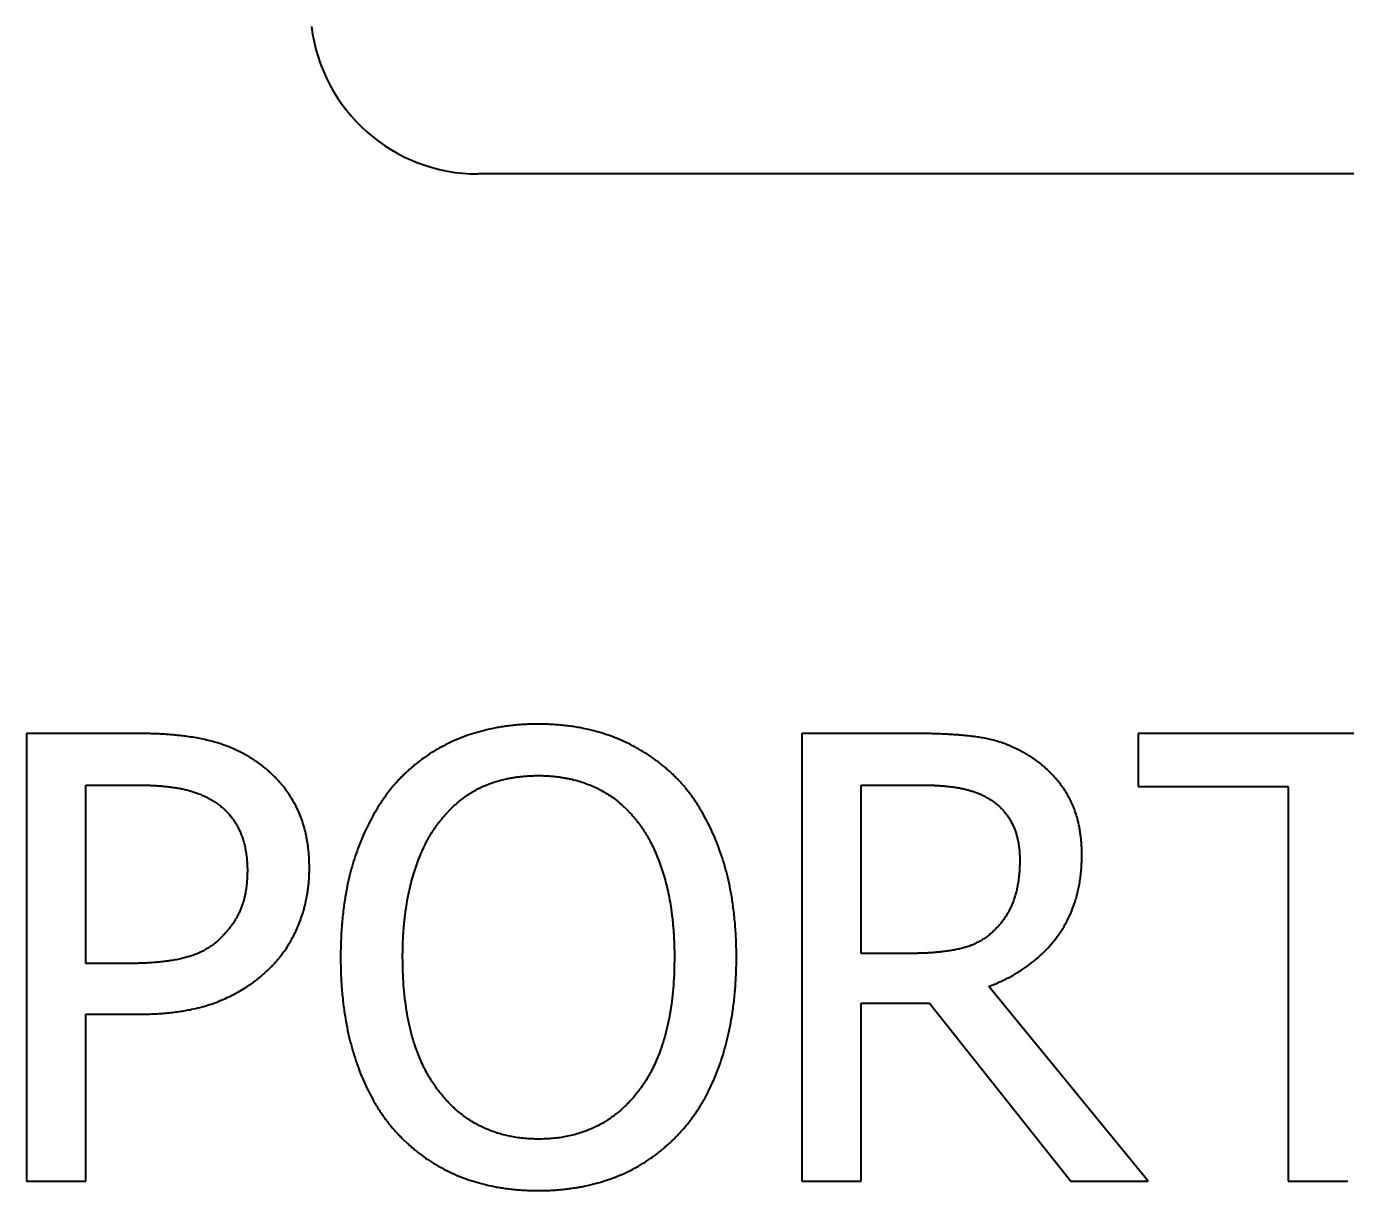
# Model space of a CAD drawing. Header units: millimetres. Extents: x 0 to 1682, y 0 to 1188.
# Drawn here: x 1338.1 to 1349.89, y 376.26 to 386.67 of the extents above; entities that cross this region are included whole.
import ezdxf

# ---------------------------------------------------------------- set-up
doc = ezdxf.new("R2010")
doc.units = ezdxf.units.MM
doc.header["$LTSCALE"] = 2
doc.layers.add('가시적인 것(ISO)', color=3, linetype='Continuous', lineweight=40)

msp = doc.modelspace()

# ---------------------------------------------------------------- linework, layer by layer
at = {"layer": '가시적인 것(ISO)'}
for p, q in [((1355.8774, 385.3492), (1342.1343, 385.3492)), ((1338.0983, 380.3492), (1338.0983, 376.3492)), ((1339.1031, 380.3492), (1338.0983, 380.3492)), ((1345.0253, 380.3492), (1345.0253, 376.3492)), ((1346.0561, 380.3492), (1345.0253, 380.3492)), ((1348.0302, 380.3492), (1348.0302, 379.8759)), ((1351.2457, 380.3492), (1348.0302, 380.3492)), ((1338.6299, 378.2941), (1338.6299, 379.8889)), ((1338.6299, 379.8889), (1339.0707, 379.8889)), ((1345.5569, 378.3848), (1345.5569, 379.8889)), ((1345.5569, 379.8889), (1346.0853, 379.8889)), ((1348.0302, 379.8759), (1349.3722, 379.8759)), ((1349.3722, 379.8759), (1349.3722, 376.3492)), ((1346.0237, 378.3848), (1345.5569, 378.3848)), ((1338.9929, 378.2941), (1338.6299, 378.2941)), ((1348.121, 376.3492), (1346.6979, 378.0898)), ((1345.5569, 377.9407), (1346.1663, 377.9407)), ((1345.5569, 376.3492), (1345.5569, 377.9407)), ((1346.1663, 377.9407), (1347.4305, 376.3492)), ((1338.6299, 377.8403), (1339.0804, 377.8403)), ((1338.6299, 376.3492), (1338.6299, 377.8403)), ((1338.0983, 376.3492), (1338.6299, 376.3492)), ((1345.0253, 376.3492), (1345.5569, 376.3492)), ((1347.4305, 376.3492), (1348.121, 376.3492)), ((1349.3722, 376.3492), (1349.9038, 376.3492))]:
    msp.add_line(p, q, dxfattribs=at)
msp.add_arc((1342.1343, 386.8492), 1.5, 186.94098, 270, dxfattribs=at)
for points in [[(1342.672, 380.4334), (1342.2701, 380.4334), (1341.6185, 380.1579), (1341.3851, 379.8921)], [(1343.9621, 379.8921), (1343.7352, 380.1482), (1343.0804, 380.4334), (1342.672, 380.4334)], [(1340.1501, 380.0996), (1339.9589, 380.2325), (1339.4597, 380.3492), (1339.1031, 380.3492)], [(1347.074, 380.1385), (1346.8633, 380.2746), (1346.3997, 380.3492), (1346.0561, 380.3492)], [(1340.6266, 379.1433), (1340.6266, 379.4772), (1340.3738, 379.9472), (1340.1501, 380.0996)], [(1347.5278, 379.2633), (1347.5278, 379.5777), (1347.2846, 380.0023), (1347.074, 380.1385)], [(1341.7871, 379.5582), (1341.9524, 379.7722), (1342.3868, 379.9732), (1342.6752, 379.9732)], [(1342.6752, 379.9732), (1342.954, 379.9732), (1343.4013, 379.7657), (1343.5602, 379.5582)], [(1339.0707, 379.8889), (1339.3203, 379.8889), (1339.6574, 379.8208), (1339.7838, 379.7365)], [(1341.3851, 379.8921), (1341.155, 379.6166), (1340.9054, 378.8516), (1340.9054, 378.3492)], [(1344.4419, 378.3492), (1344.4419, 378.8484), (1344.189, 379.6263), (1343.9621, 379.8921)], [(1346.0853, 379.8889), (1346.3057, 379.8889), (1346.6072, 379.8273), (1346.7206, 379.7527)], [(1339.7838, 379.7365), (1339.9297, 379.6393), (1340.0723, 379.3346), (1340.0723, 379.1271)], [(1346.7206, 379.7527), (1346.8503, 379.6652), (1346.9735, 379.3962), (1346.9735, 379.2211)], [(1341.4597, 378.3492), (1341.4597, 378.7381), (1341.6282, 379.354), (1341.7871, 379.5582)], [(1343.5602, 379.5582), (1343.7158, 379.3573), (1343.8876, 378.7446), (1343.8876, 378.3492)], [(1346.6979, 378.0898), (1347.0804, 378.2325), (1347.5278, 378.8257), (1347.5278, 379.2633)], [(1346.9735, 379.2211), (1346.9735, 379.0137), (1346.8633, 378.7025), (1346.7466, 378.5923)], [(1340.0723, 379.1271), (1340.0723, 378.9359), (1339.9654, 378.6539), (1339.8454, 378.5339)], [(1340.2765, 378.2552), (1340.4419, 378.4172), (1340.6266, 378.884), (1340.6266, 379.1433)], [(1339.8454, 378.5339), (1339.7158, 378.3978), (1339.3171, 378.2941), (1338.9929, 378.2941)], [(1346.7466, 378.5923), (1346.6201, 378.4659), (1346.2539, 378.3848), (1346.0237, 378.3848)], [(1340.9054, 378.3492), (1340.9054, 377.8565), (1341.1517, 377.0753), (1341.3819, 376.8095)], [(1342.6752, 376.7252), (1342.121, 376.7252), (1341.4597, 377.5615), (1341.4597, 378.3492)], [(1343.8876, 378.3492), (1343.8876, 377.5615), (1343.2295, 376.7252), (1342.6752, 376.7252)], [(1343.9621, 376.8095), (1344.1955, 377.0753), (1344.4419, 377.8629), (1344.4419, 378.3492)], [(1339.0804, 377.8403), (1339.5083, 377.8403), (1340.0691, 378.051), (1340.2765, 378.2552)], [(1341.3819, 376.8095), (1341.6185, 376.5404), (1342.2668, 376.2649), (1342.672, 376.2649)], [(1342.672, 376.2649), (1343.0642, 376.2649), (1343.7158, 376.5307), (1343.9621, 376.8095)]]:
    msp.add_open_spline(points, degree=2, dxfattribs=at)

doc.saveas('drawing.dxf')
